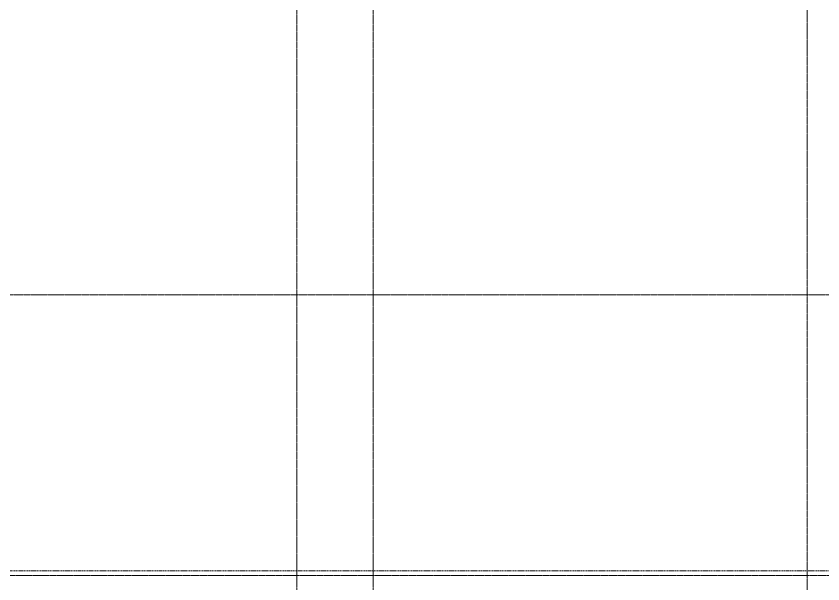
# Model space of a CAD drawing. Header units: millimetres. Extents: x -231292 to 573618, y -153144 to 564035.
# Drawn here: x -197475 to -187989, y 255895 to 262577 of the extents above; entities that cross this region are included whole.
import ezdxf

# ---------------------------------------------------------------- set-up
doc = ezdxf.new("R2010")
doc.units = ezdxf.units.MM
doc.linetypes.add('CENTER2', pattern=[28.575, 19.05, -3.175, 3.175, -3.175])
doc.linetypes.add('DASHED', pattern=[19.05, 12.7, -6.35])
doc.layers.add('АР_Делит', color=250, linetype='Continuous', lineweight=0, plot=False)
doc.layers.add('РД_Оси_100', color=250, linetype='Continuous', lineweight=0)

# ---------------------------------------------------------------- blocks, each defined once
blk = doc.blocks.new('СОШ_2200_АР_ОСИ_М100_28.05.24')
at = {"layer": 'АР_Делит', "color": 5, "linetype": 'DASHED'}
blk.add_lwpolyline([(-355, 13145), (-355, 100855), (37145, 100855), (37145, 129155), (72745, 129155), (72745, 135155), (114955, 135155), (114955, -355)], dxfattribs=at)
at = {"layer": 'РД_Оси_100', "linetype": 'CENTER2'}
for p, q in [((27600, -6155), (27600, 139938.679)), ((-5954.958, 104100), (119910, 104100))]:
    blk.add_line(p, q, dxfattribs=at)
for points in [[(28500, -6155), (28500, 139938.679)], [(33600, 139938.679), (33600, -6155)], [(119910, 100950), (119410, 100800), (-5454.958, 100800), (-5954.958, 100950)]]:
    blk.add_lwpolyline(points, dxfattribs=at)

msp = doc.modelspace()

# ---------------------------------------------------------------- block references
at = {"layer": 'РД_Оси_100'}
msp.add_blockref('СОШ_2200_АР_ОСИ_М100_28.05.24', (-221774.956, 155195.168), dxfattribs=at)

doc.saveas('drawing.dxf')
